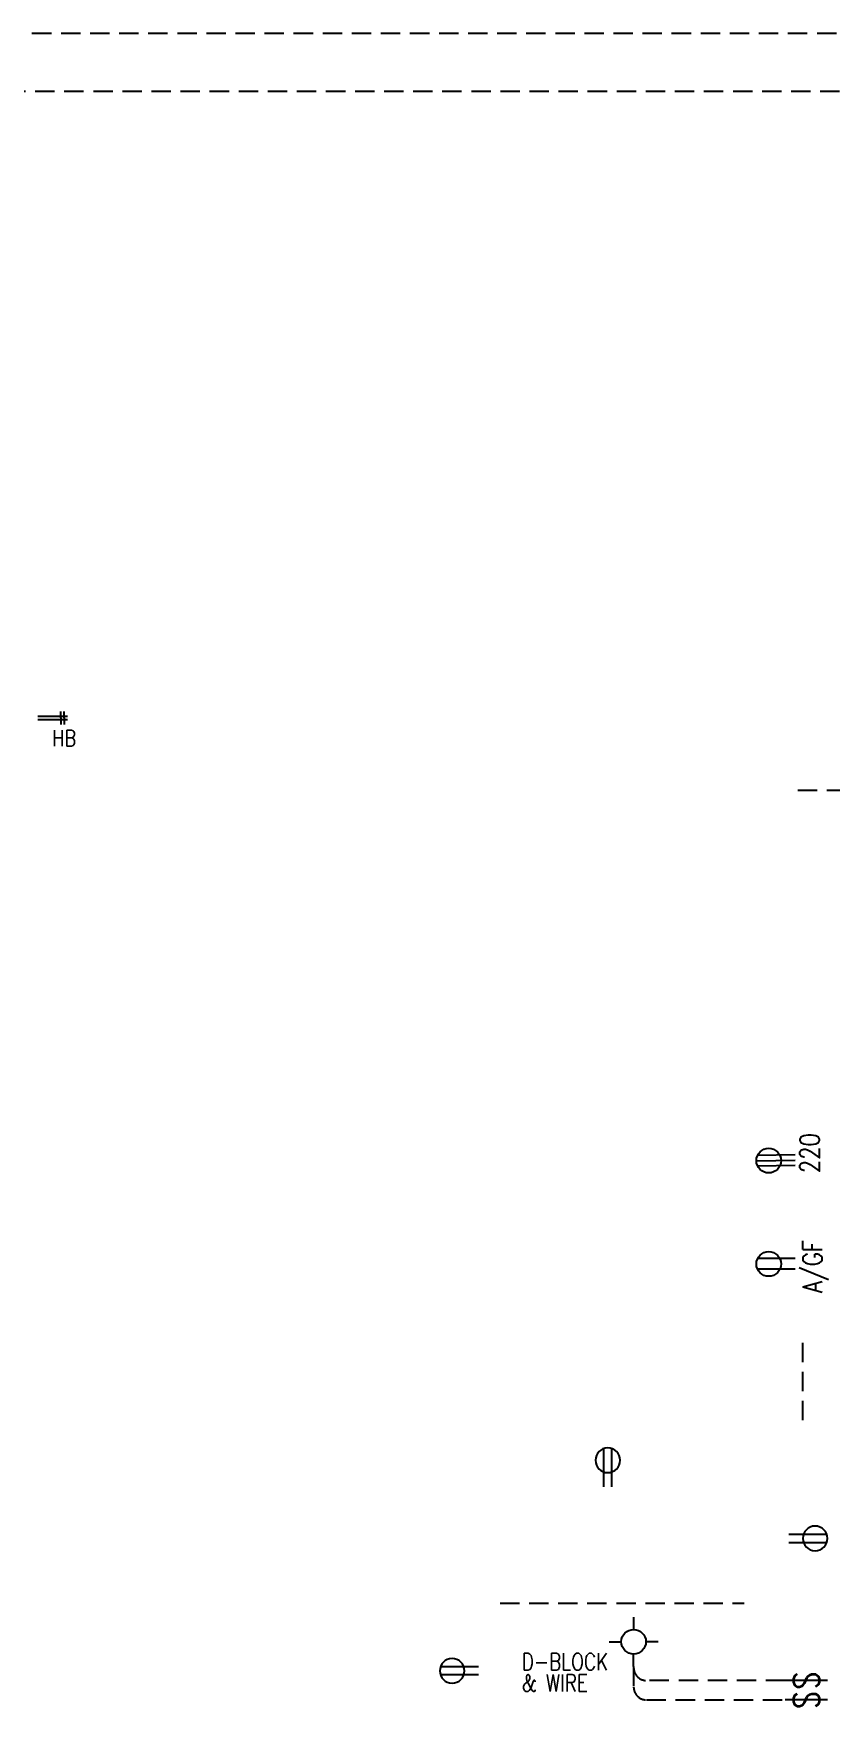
# Model space of a CAD drawing. Header units: inches. Extents: x 1062 to 6528, y -11616 to 5280.
# Drawn here: x 5397 to 5644, y -11079 to -10560 of the extents above; entities that cross this region are included whole.
import ezdxf
from ezdxf.enums import TextEntityAlignment as Align

# ---------------------------------------------------------------- set-up
doc = ezdxf.new("R2010")
doc.units = ezdxf.units.IN
doc.header["$LTSCALE"] = 24
doc.header["$MEASUREMENT"] = 0
doc.linetypes.add('HIDDEN', pattern=[0.375, 0.25, -0.125])
doc.layers.get('Defpoints').update_dxf_attribs({"color": 3, "linetype": 'HIDDEN'})
for name, color, linetype in [('AN', 6, 'CONTINUOUS'), ('ELEC', 1, 'CONTINUOUS'), ('P-FIXT', 6, 'CONTINUOUS'), ('TB', 5, 'CONTINUOUS')]:
    doc.layers.add(name, color=color, linetype=linetype)
doc.layers.add('ssp_BATHROOM FITTINGS', color=6, linetype='CONTINUOUS', lineweight=0)
doc.layers.add('ssp_FADED', color=252, linetype='CONTINUOUS', lineweight=13, transparency=0.4)
doc.layers.get('AN').off()
doc.styles.add('ROMANT', font='times.ttf')
doc.styles.add('SIMPLEX', font='simplex.shx', dxfattribs={"width": 0.8})

# ---------------------------------------------------------------- blocks, each defined once
blk = doc.blocks.new('TB CAMDEN 11X17')
at = {"layer": 'Defpoints', "color": 5}
blk.add_lwpolyline([(-1632, 0), (0, 0), (0, 1056), (-1632, 1056)], close=True, dxfattribs=at)
at = {"layer": 'Defpoints', "color": 7, "linetype": 'HIDDEN'}
blk.add_lwpolyline([(-1614, 18), (-512, 18), (-512, 1038), (-1614, 1038)], close=True, dxfattribs=at)
at = {"layer": 'TB', "color": 6, "style": 'ROMANT'}
for tag, p in [('S.NAME.1', (-87, 440.43)), ('S.NAME.2', (-69, 440.43)), ('S.NAME.3', (-51, 440.43))]:
    blk.add_attdef(tag, text='', height=12, rotation=90, dxfattribs=at).set_placement(p, align=Align.MIDDLE_CENTER)
for tag, p in [('SCALE', (-72, 113.5)), ('S.NUMBER', (-72, 37.5))]:
    blk.add_attdef(tag, text='', height=8, dxfattribs=at).set_placement(p, align=Align.MIDDLE_CENTER)
blk = doc.blocks.new('*U687')
at = {"layer": 'ELEC', "color": 0}
for p, q in [((0, 7.62), (0, 3.81)), ((-7.62, 0), (-3.81, 0)), ((7.62, 0), (3.81, 0)), ((0, -7.62), (0, -3.81))]:
    blk.add_line(p, q, dxfattribs=at)
blk.add_circle((0, 0), 3.81, dxfattribs=at)
at = {"layer": 'ELEC', "color": 0, "insert": (-34.64, -3.55), "char_height": 5.25, "width": 28.4525, "attachment_point": 1, "style": 'SIMPLEX'}
blk.add_mtext('\\pxsm0.75;D-BLOCK\\P& WIRE', dxfattribs=at)
blk = doc.blocks.new('*U689')
at = {"layer": 'ELEC', "color": 0}
for p, q in [((-1.63, 12), (-1.63, 0.37)), ((1.66, 12), (1.66, 0.37))]:
    blk.add_line(p, q, dxfattribs=at)
blk.add_circle((0.02, 3.82), 3.82, dxfattribs=at)
at = {"layer": 'ELEC', "color": 0, "insert": (0.78, 18.36), "char_height": 6, "width": 15.2712, "attachment_point": 5, "rotation": 180, "style": 'SIMPLEX'}
blk.add_mtext('A/GF', dxfattribs=at)
blk = doc.blocks.new('*U690')
at = {"layer": 'ELEC', "color": 0}
for p, q in [((-1.63, 12), (-1.63, 0.37)), ((0.02, 0), (0.02, 12)), ((1.66, 12), (1.66, 0.37))]:
    blk.add_line(p, q, dxfattribs=at)
blk.add_circle((0.02, 3.82), 3.82, dxfattribs=at)
at = {"layer": 'ELEC', "color": 0, "insert": (3.97, 13.45), "char_height": 6, "width": 15.5439, "attachment_point": 1, "rotation": 179.3616, "style": 'SIMPLEX'}
blk.add_mtext('220', dxfattribs=at)
blk = doc.blocks.new('*U576')
at = {"layer": 'ELEC', "color": 0}
for p, q in [((-1.22, 12), (-1.22, 0.22)), ((1.31, 12), (1.31, 0.22))]:
    blk.add_line(p, q, dxfattribs=at)
blk.add_circle((0.04, 3.82), 3.82, dxfattribs=at)
blk = doc.blocks.new('*U195')
at = {"layer": 'ELEC', "color": 0, "linetype": 'ByBlock', "lineweight": -2}
blk.add_line((-6.52, 0), (6.52, 0), dxfattribs=at)
at = {"layer": 'ELEC', "color": 0, "linetype": 'ByBlock', "lineweight": -2, "style": 'SIMPLEX', "width": 0.8, "flags": 8}
blk.add_attdef('S', text='', height=8, rotation=90, dxfattribs=at).set_placement((0, 0), align=Align.MIDDLE_CENTER)
blk = doc.blocks.new('*U591')
at = {"layer": 'Defpoints', "color": 7}
blk.add_line((-11.66, 0), (12.34, 0), dxfattribs=at)
blk = doc.blocks.new('*U590')
at = {"layer": 'Defpoints', "color": 7}
blk.add_line((-37.43, 0), (38.12, 0), dxfattribs=at)
blk = doc.blocks.new('2ND FLR ELEC')
at = {"layer": 'ELEC', "linetype": 'HIDDEN'}
for points in [[(56, -317.62), (56, -324, 0.414214), (60, -328), (102.95, -328)], [(102.95, -322), (60, -322, -0.414214), (56, -318)]]:
    blk.add_lwpolyline(points, format="xyb", dxfattribs=at)
at = {"layer": 'AN'}
for name, p in [('*U591', (118.44, -46.36)), ('*U590', (52.08, -298.02))]:
    blk.add_blockref(name, p, dxfattribs=at)
at = {"layer": 'AN', "rotation": 90.00000000000001}
blk.add_blockref('*U591', (108.4, -229.78), dxfattribs=at)
at = {"layer": 'ELEC'}
for name, p, rotation in [('*U690', (94, -161.07), 270.6383754575901), ('*U689', (94, -193.03), 270)]:
    blk.add_blockref(name, p, dxfattribs=dict(at, rotation=rotation))
at = {"layer": 'ELEC', "xscale": -1}
for p, rotation in [((47.96, -250), 180), ((116, -277.96), 90), ((-4, -319.04), 270)]:
    blk.add_blockref('*U576', p, dxfattribs=dict(at, rotation=rotation))
at = {"layer": 'ELEC'}
blk.add_blockref('*U687', (56, -310), dxfattribs=at)
ref = blk.add_blockref('*U195', (109.46, -322), dxfattribs=dict(at, xscale=-1.003425543774801, yscale=1.003425543774801, zscale=1.003425543774801))
ref.add_attrib('S', 'S', dxfattribs={"color": 0, "linetype": 'ByBlock', "lineweight": -2, "height": 8.03, "rotation": 90, "style": 'SIMPLEX', "width": 0.8}).set_placement((109.46, -322), align=Align.MIDDLE_CENTER)
ref = blk.add_blockref('*U195', (109.46, -328), dxfattribs=dict(at, xscale=-1.003425543774801, yscale=1.003425543774801, zscale=1.003425543774801))
ref.add_attrib('S', 'S', dxfattribs={"color": 0, "linetype": 'ByBlock', "lineweight": -2, "height": 8.03, "rotation": 90, "style": 'SIMPLEX', "width": 0.8}).set_placement((109.46, -328), align=Align.MIDDLE_CENTER)
blk = doc.blocks.new('*U692')
at = {"layer": 'P-FIXT'}
for p, q in [((0, 0.5), (9.22, 0.5)), ((7.18, 0), (7.18, 1.99)), ((7.18, 0), (7.18, -1.99)), ((8.18, 0.01), (8.18, 1.99)), ((8.18, 0.01), (8.18, -1.99)), ((0, -0.5), (9.22, -0.5))]:
    blk.add_line(p, q, dxfattribs=at)
at = {"layer": 'P-FIXT', "lineweight": 13, "style": 'SIMPLEX', "width": 0.8}
blk.add_text('HB', height=5, dxfattribs=at).set_placement((4.52, -8.77))

msp = doc.modelspace()

# ---------------------------------------------------------------- block references
at = {"layer": 'ssp_BATHROOM FITTINGS'}
msp.add_blockref('*U692', (5398.76861, -10771.86878), dxfattribs=at)
at = {"layer": 'ssp_FADED'}
msp.add_blockref('2ND FLR ELEC', (5527.23139, -10747.86878), dxfattribs=at)
at = {"layer": 'TB'}
msp.add_blockref('TB CAMDEN 11X17', (6528, -11616), dxfattribs=at)

doc.saveas('drawing.dxf')
